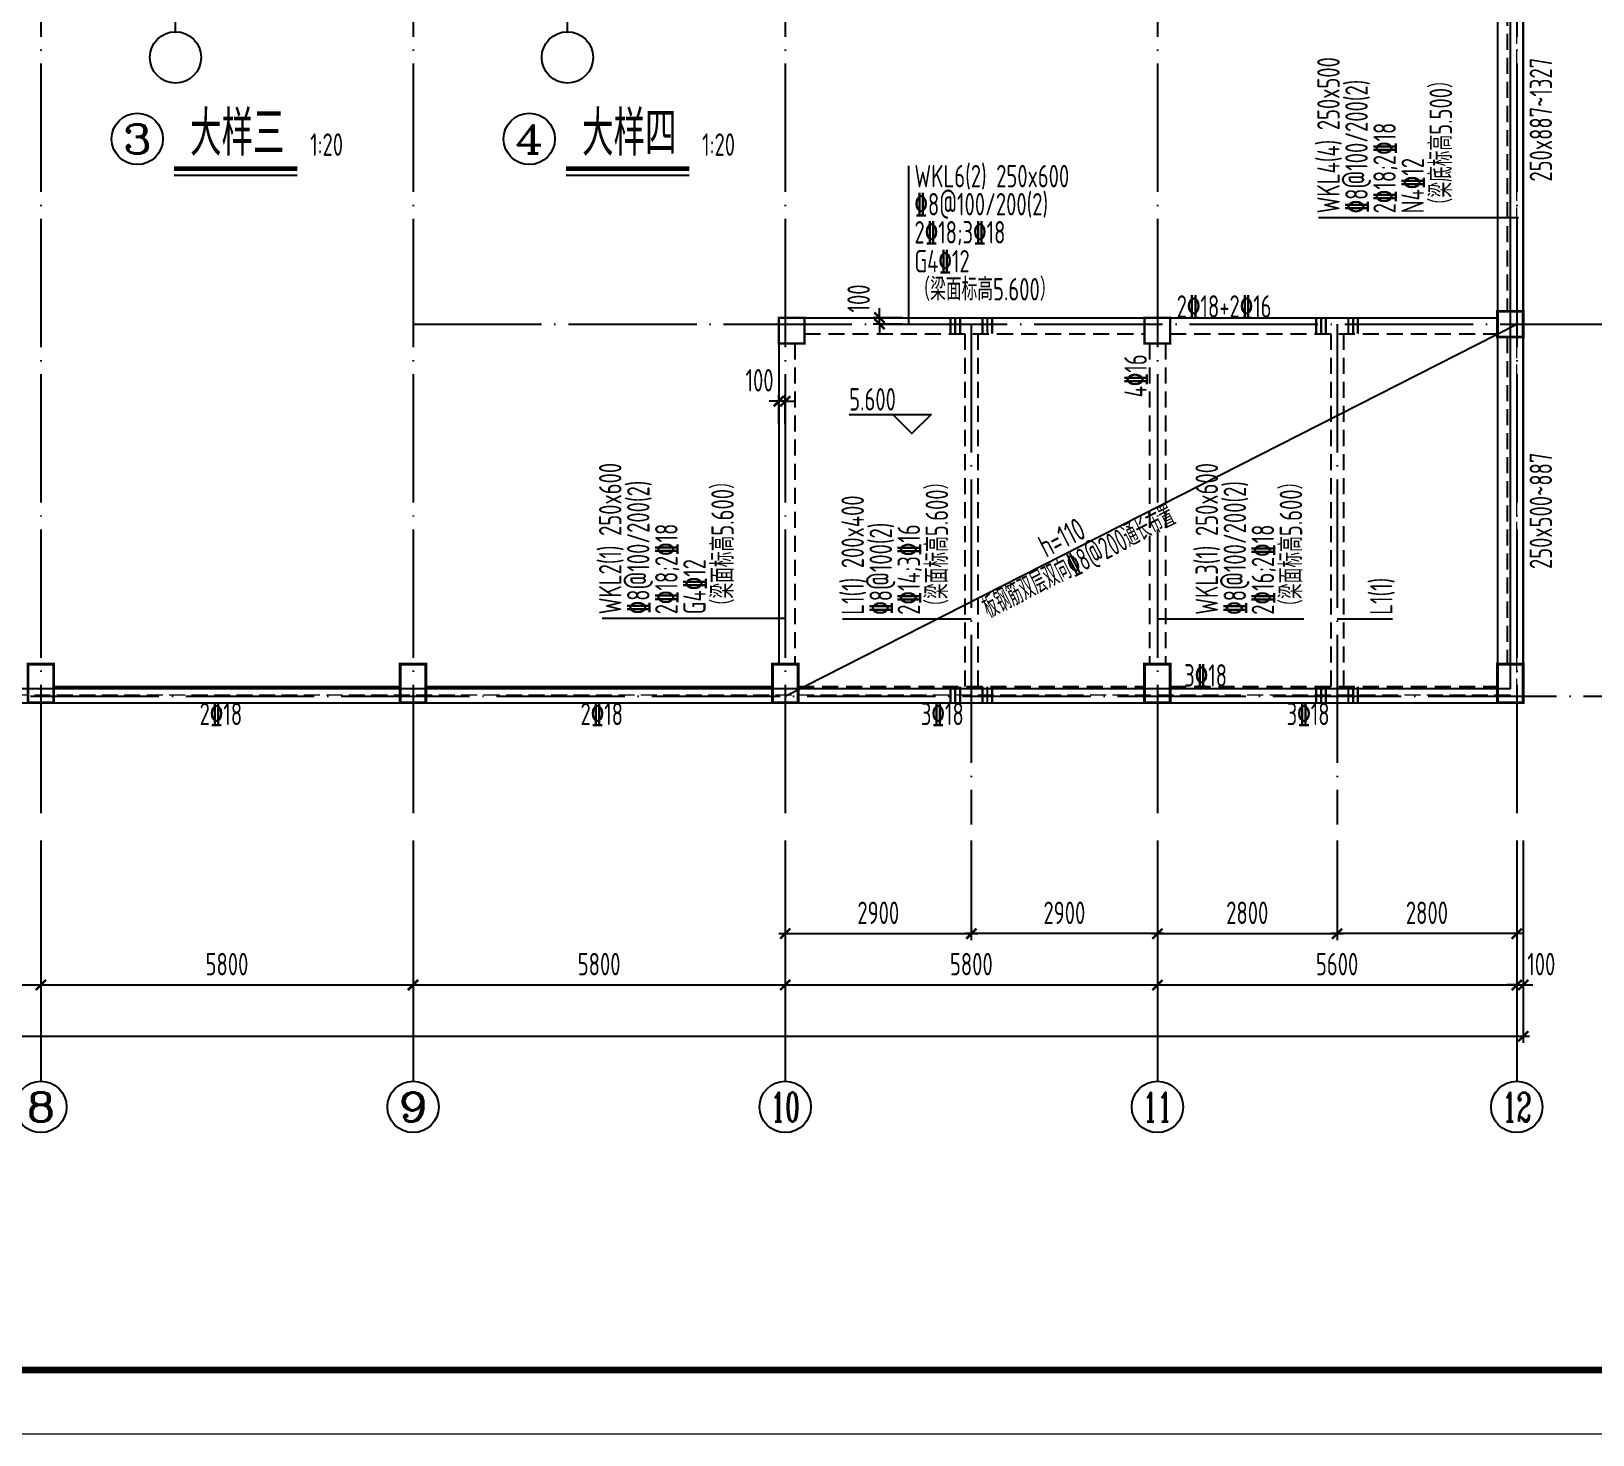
# Model space of a CAD drawing. Extents: x 287065 to 1473467, y 284802 to 344222.
# Drawn here: x 1021897 to 1046231, y 284802 to 306677 of the extents above; entities that cross this region are included whole.
import ezdxf
from ezdxf.enums import TextEntityAlignment as Align

# ---------------------------------------------------------------- set-up
doc = ezdxf.new("R2010")
doc.units = 0
doc.header["$LTSCALE"] = 1000
for name, pattern in [('3', [3.75, 2.5, -1.25]), ('DASH', [0.35, 0.25, -0.1]), ('DOTE', [2.42, 2, -0.2, 0.02, -0.2])]:
    doc.linetypes.add(name, pattern=pattern)
doc.layers.get('0').update_dxf_attribs({"linetype": 'CONTINUOUS'})
doc.layers.get('DEFPOINTS').update_dxf_attribs({"linetype": 'CONTINUOUS'})
for name, color, linetype in [('AXIS', 8, 'DOTE'), ('AXIS_DIM', 3, 'CONTINUOUS'), ('AXIS_TEXT', 3, 'CONTINUOUS'), ('BEAM_CON', 4, 'CONTINUOUS'), ('COLU', 7, 'CONTINUOUS'), ('DIM', 3, 'CONTINUOUS'), ('DOTE', 8, 'DOTE'), ('FRAME', 3, 'CONTINUOUS'), ('PUB_TEXT', 7, 'CONTINUOUS'), ('roof', 30, 'CONTINUOUS'), ('S_BEAMDASH', 134, '3'), ('S_BEAMDIMLOCAL', 7, 'CONTINUOUS'), ('S_BEAMDIMLOCALVER', 7, 'CONTINUOUS'), ('S_BEAMDIMMASS', 2, 'CONTINUOUS'), ('S_BEAMDIMMASSVER', 2, 'CONTINUOUS'), ('S_SUBBEAMHOOP', 1, 'CONTINUOUS'), ('TEXT', 7, 'CONTINUOUS'), ('THIN', 7, 'CONTINUOUS'), ('TK', 211, 'CONTINUOUS'), ('第三道尺寸线', 4, 'CONTINUOUS')]:
    doc.layers.add(name, color=color, linetype=linetype)
doc.styles.add('_TCH_AXIS', font='COMPLEX', dxfattribs={"bigfont": 'GBCBIG'})
doc.styles.add('COMPLEX', font='COMPLEX')
doc.styles.add('TSSD_Dimension', font='tssdeng.shx', dxfattribs={"width": 0.7, "bigfont": 'hztxt.shx'})
doc.styles.add('TSSD_Label', font='tssdeng.shx', dxfattribs={"width": 0.7, "bigfont": 'aHzTXT.shx'})
doc.styles.add('TSSD_Rein', font='tssdeng.shx', dxfattribs={"width": 0.7, "bigfont": 'hztxt.shx'})
doc.dimstyles.new('TSSD_100_100', dxfattribs={"dimtxt": 350, "dimasz": 150, "dimexe": 100, "dimexo": 250, "dimgap": 150, "dimtad": 1, "dimdec": 0, "dimzin": 0, "dimdsep": 46, "dimtxsty": 'TSSD_Dimension', "dimblk": 'ARCHTICK', "dimcen": 0, "dimdle": 100, "dimclrd": 3, "dimclre": 3, "dimclrt": 7, "dimadec": 0, "dimazin": 0, "dimtfac": 1, "dimtdec": 0, "dimtix": 1, "dimtmove": 2, "dimatfit": 3, "dimfxl": 100, "dimtolj": 1, "dimtzin": 0, "dimarcsym": 0})
doc.dimstyles.new('TSSD_100_100$0', dxfattribs={"dimtxt": 350, "dimasz": 100, "dimexe": 100, "dimexo": 250, "dimgap": 100, "dimtad": 1, "dimdec": 0, "dimzin": 0, "dimdsep": 46, "dimtxsty": 'TSSD_Rein', "dimblk": 'ARCHTICK', "dimcen": 0, "dimdle": 100, "dimclrt": 7, "dimadec": 0, "dimazin": 0, "dimtfac": 1, "dimtdec": 0, "dimtix": 1, "dimtmove": 2, "dimatfit": 3, "dimfxl": 100, "dimtolj": 1, "dimtzin": 0, "dimarcsym": 0})

# ---------------------------------------------------------------- blocks, each defined once
blk = doc.blocks.new('_ARCHTICK')
at = {"color": 0}
blk.add_lwpolyline([(-0.53, -0.53, 0.25, 0.25, 0), (0.53, 0.53, 0.5, 0.5, 0)], format="xyseb", dxfattribs=at)
blk = doc.blocks.new('*D328')
at = {"layer": 'DEFPOINTS', "color": 0}
for p in [(1033547, 300911), (1033547, 300305), (1033647, 300305)]:
    blk.add_point(p, dxfattribs=at)
at = {"layer": 'DIM', "color": 3, "lineweight": -2}
for p, q in [((1033547, 300911), (1033397, 300911)), ((1033547, 300555), (1033547, 301011)), ((1033647, 300911), (1033547, 300911)), ((1033647, 300555), (1033647, 301011)), ((1033647, 300911), (1033797, 300911))]:
    blk.add_line(p, q, dxfattribs=at)
at = {"layer": 'DIM', "color": 3, "lineweight": -2, "xscale": 150, "yscale": 150, "zscale": 150}
blk.add_blockref('_ARCHTICK', (1033547, 300911), dxfattribs=at)
at = {"layer": 'DIM', "color": 3, "lineweight": -2, "xscale": 150, "yscale": 150, "zscale": 150, "rotation": 180}
blk.add_blockref('_ARCHTICK', (1033647, 300911), dxfattribs=at)
at = {"layer": 'DIM', "color": 7, "insert": (1033247, 301236), "char_height": 350, "attachment_point": 5, "style": 'TSSD_Dimension'}
blk.add_mtext('\\A1;100', dxfattribs=at)
blk = doc.blocks.new('*D329')
at = {"layer": 'DEFPOINTS', "color": 0}
for p in [(1035116, 302212), (1035722, 302212), (1035722, 302112)]:
    blk.add_point(p, dxfattribs=at)
at = {"layer": 'DIM', "color": 3, "lineweight": -2}
for p, q in [((1035116, 302212), (1035116, 302362)), ((1035472, 302212), (1035016, 302212)), ((1035472, 302112), (1035016, 302112)), ((1035116, 302112), (1035116, 302212)), ((1035116, 302112), (1035116, 301962))]:
    blk.add_line(p, q, dxfattribs=at)
at = {"layer": 'DIM', "color": 3, "lineweight": -2, "xscale": 150, "yscale": 150, "zscale": 150}
for p, rotation in [((1035116, 302212), 270), ((1035116, 302112), 90)]:
    blk.add_blockref('_ARCHTICK', p, dxfattribs=dict(at, rotation=rotation))
at = {"layer": 'DIM', "color": 7, "insert": (1034791, 302512), "char_height": 350, "attachment_point": 5, "rotation": 90, "style": 'TSSD_Dimension'}
blk.add_mtext('\\A1;100', dxfattribs=at)
blk = doc.blocks.new('*D413')
at = {"layer": 'AXIS_DIM', "color": 3, "lineweight": -2}
for p, q in [((1016247, 294062), (1016247, 291712)), ((1022047, 294062), (1022047, 291712)), ((1016147, 291812), (1022147, 291812))]:
    blk.add_line(p, q, dxfattribs=at)
at = {"layer": 'DEFPOINTS', "color": 0}
for p in [(1016247, 294312), (1022047, 294312), (1022047, 291812)]:
    blk.add_point(p, dxfattribs=at)
at = {"layer": 'AXIS_DIM', "color": 3, "lineweight": -2, "xscale": 150, "yscale": 150, "zscale": 150, "rotation": 180}
blk.add_blockref('_ARCHTICK', (1016247, 291812), dxfattribs=at)
at = {"layer": 'AXIS_DIM', "color": 3, "lineweight": -2, "xscale": 150, "yscale": 150, "zscale": 150}
blk.add_blockref('_ARCHTICK', (1022047, 291812), dxfattribs=at)
at = {"layer": 'AXIS_DIM', "color": 7, "insert": (1019147, 292137), "char_height": 350, "attachment_point": 5, "style": 'TSSD_Dimension'}
blk.add_mtext('\\A1;5800', dxfattribs=at)
blk = doc.blocks.new('*D414')
at = {"layer": 'AXIS_DIM', "color": 3, "lineweight": -2}
for p, q in [((1022047, 294062), (1022047, 291712)), ((1027847, 294062), (1027847, 291712)), ((1021947, 291812), (1027947, 291812))]:
    blk.add_line(p, q, dxfattribs=at)
at = {"layer": 'DEFPOINTS', "color": 0}
for p in [(1022047, 294312), (1027847, 294312), (1027847, 291812)]:
    blk.add_point(p, dxfattribs=at)
at = {"layer": 'AXIS_DIM', "color": 3, "lineweight": -2, "xscale": 150, "yscale": 150, "zscale": 150, "rotation": 180}
blk.add_blockref('_ARCHTICK', (1022047, 291812), dxfattribs=at)
at = {"layer": 'AXIS_DIM', "color": 3, "lineweight": -2, "xscale": 150, "yscale": 150, "zscale": 150}
blk.add_blockref('_ARCHTICK', (1027847, 291812), dxfattribs=at)
at = {"layer": 'AXIS_DIM', "color": 7, "insert": (1024947, 292137), "char_height": 350, "attachment_point": 5, "style": 'TSSD_Dimension'}
blk.add_mtext('\\A1;5800', dxfattribs=at)
blk = doc.blocks.new('*D415')
at = {"layer": 'AXIS_DIM', "color": 3, "lineweight": -2}
for p, q in [((1027847, 294062), (1027847, 291712)), ((1033647, 294062), (1033647, 291712)), ((1027747, 291812), (1033747, 291812))]:
    blk.add_line(p, q, dxfattribs=at)
at = {"layer": 'DEFPOINTS', "color": 0}
for p in [(1027847, 294312), (1033647, 294312), (1033647, 291812)]:
    blk.add_point(p, dxfattribs=at)
at = {"layer": 'AXIS_DIM', "color": 3, "lineweight": -2, "xscale": 150, "yscale": 150, "zscale": 150, "rotation": 180}
blk.add_blockref('_ARCHTICK', (1027847, 291812), dxfattribs=at)
at = {"layer": 'AXIS_DIM', "color": 3, "lineweight": -2, "xscale": 150, "yscale": 150, "zscale": 150}
blk.add_blockref('_ARCHTICK', (1033647, 291812), dxfattribs=at)
at = {"layer": 'AXIS_DIM', "color": 7, "insert": (1030747, 292137), "char_height": 350, "attachment_point": 5, "style": 'TSSD_Dimension'}
blk.add_mtext('\\A1;5800', dxfattribs=at)
blk = doc.blocks.new('*D416')
at = {"layer": 'AXIS_DIM', "color": 3, "lineweight": -2}
for p, q in [((1033647, 294062), (1033647, 291712)), ((1039447, 294062), (1039447, 291712)), ((1033547, 291812), (1039547, 291812))]:
    blk.add_line(p, q, dxfattribs=at)
at = {"layer": 'DEFPOINTS', "color": 0}
for p in [(1033647, 294312), (1039447, 294312), (1039447, 291812)]:
    blk.add_point(p, dxfattribs=at)
at = {"layer": 'AXIS_DIM', "color": 3, "lineweight": -2, "xscale": 150, "yscale": 150, "zscale": 150, "rotation": 180}
blk.add_blockref('_ARCHTICK', (1033647, 291812), dxfattribs=at)
at = {"layer": 'AXIS_DIM', "color": 3, "lineweight": -2, "xscale": 150, "yscale": 150, "zscale": 150}
blk.add_blockref('_ARCHTICK', (1039447, 291812), dxfattribs=at)
at = {"layer": 'AXIS_DIM', "color": 7, "insert": (1036547, 292137), "char_height": 350, "attachment_point": 5, "style": 'TSSD_Dimension'}
blk.add_mtext('\\A1;5800', dxfattribs=at)
blk = doc.blocks.new('*D417')
at = {"layer": 'AXIS_DIM', "color": 3, "lineweight": -2}
for p, q in [((1039447, 294062), (1039447, 291712)), ((1045047, 294062), (1045047, 291712)), ((1039347, 291812), (1045147, 291812))]:
    blk.add_line(p, q, dxfattribs=at)
at = {"layer": 'DEFPOINTS', "color": 0}
for p in [(1039447, 294312), (1045047, 294312), (1045047, 291812)]:
    blk.add_point(p, dxfattribs=at)
at = {"layer": 'AXIS_DIM', "color": 3, "lineweight": -2, "xscale": 150, "yscale": 150, "zscale": 150, "rotation": 180}
blk.add_blockref('_ARCHTICK', (1039447, 291812), dxfattribs=at)
at = {"layer": 'AXIS_DIM', "color": 3, "lineweight": -2, "xscale": 150, "yscale": 150, "zscale": 150}
blk.add_blockref('_ARCHTICK', (1045047, 291812), dxfattribs=at)
at = {"layer": 'AXIS_DIM', "color": 7, "insert": (1042247, 292137), "char_height": 350, "attachment_point": 5, "style": 'TSSD_Dimension'}
blk.add_mtext('\\A1;5600', dxfattribs=at)
blk = doc.blocks.new('*D418')
at = {"layer": 'AXIS_DIM', "color": 3, "lineweight": -2}
for p, q in [((1045047, 294062), (1045047, 291712)), ((1045147, 294062), (1045147, 291712)), ((1045047, 291812), (1044897, 291812)), ((1045047, 291812), (1045147, 291812)), ((1045147, 291812), (1045297, 291812))]:
    blk.add_line(p, q, dxfattribs=at)
at = {"layer": 'DEFPOINTS', "color": 0}
for p in [(1045047, 294312), (1045147, 294312), (1045147, 291812)]:
    blk.add_point(p, dxfattribs=at)
at = {"layer": 'AXIS_DIM', "color": 3, "lineweight": -2, "xscale": 150, "yscale": 150, "zscale": 150}
blk.add_blockref('_ARCHTICK', (1045047, 291812), dxfattribs=at)
at = {"layer": 'AXIS_DIM', "color": 3, "lineweight": -2, "xscale": 150, "yscale": 150, "zscale": 150, "rotation": 180}
blk.add_blockref('_ARCHTICK', (1045147, 291812), dxfattribs=at)
at = {"layer": 'AXIS_DIM', "color": 7, "insert": (1045429, 292137), "char_height": 350, "attachment_point": 5, "style": 'TSSD_Dimension'}
blk.add_mtext('\\A1;100', dxfattribs=at)
blk = doc.blocks.new('*D419')
at = {"layer": 'AXIS_DIM', "color": 3, "lineweight": -2}
for p, q in [((982647, 294062), (982647, 290912)), ((1045147, 294062), (1045147, 290912)), ((982547, 291012), (1045247, 291012))]:
    blk.add_line(p, q, dxfattribs=at)
at = {"layer": 'DEFPOINTS', "color": 0}
for p in [(982647, 294312), (1045147, 294312), (1045147, 291012)]:
    blk.add_point(p, dxfattribs=at)
at = {"layer": 'AXIS_DIM', "color": 3, "lineweight": -2, "xscale": 150, "yscale": 150, "zscale": 150, "rotation": 180}
blk.add_blockref('_ARCHTICK', (982647, 291012), dxfattribs=at)
at = {"layer": 'AXIS_DIM', "color": 3, "lineweight": -2, "xscale": 150, "yscale": 150, "zscale": 150}
blk.add_blockref('_ARCHTICK', (1045147, 291012), dxfattribs=at)
at = {"layer": 'AXIS_DIM', "color": 7, "insert": (1013897, 291337), "char_height": 350, "attachment_point": 5, "style": 'TSSD_Dimension'}
blk.add_mtext('\\A1;62500', dxfattribs=at)
blk = doc.blocks.new('_AXISO')
blk.add_circle((0, 0), 0.5)
at = {"layer": 'AXIS_TEXT', "style": 'COMPLEX', "width": 1.041667}
blk.add_attdef('A', text='', height=0.56, dxfattribs=at).set_placement((-0.25, -0.28), (0.25, -0.28), align=Align.FIT)
blk = doc.blocks.new('TK-A2+(891X420)')
at = {"layer": 'FRAME'}
for points in [[(626537, 392605, 20, 20, 0), (626537, 350605, 20, 20, 0), (715637, 350605, 20, 20, 0), (715637, 392605, 20, 20, 0)], [(629037, 391605, 100, 100, 0), (629037, 351605, 100, 100, 0), (714637, 351605, 100, 100, 0), (714637, 391605, 100, 100, 0)]]:
    blk.add_lwpolyline(points, format="xyseb", close=True, dxfattribs=at)
blk = doc.blocks.new('*D447')
at = {"layer": 'DEFPOINTS', "color": 0}
for p in [(1033647, 294312), (1036547, 294312), (1036547, 292612)]:
    blk.add_point(p, dxfattribs=at)
at = {"layer": '第三道尺寸线', "color": 3, "lineweight": -2}
for p, q in [((1033647, 294062), (1033647, 292512)), ((1036547, 294062), (1036547, 292512)), ((1033547, 292612), (1036647, 292612))]:
    blk.add_line(p, q, dxfattribs=at)
at = {"layer": '第三道尺寸线', "color": 3, "lineweight": -2, "xscale": 150, "yscale": 150, "zscale": 150, "rotation": 180}
blk.add_blockref('_ARCHTICK', (1033647, 292612), dxfattribs=at)
at = {"layer": '第三道尺寸线', "color": 3, "lineweight": -2, "xscale": 150, "yscale": 150, "zscale": 150}
blk.add_blockref('_ARCHTICK', (1036547, 292612), dxfattribs=at)
at = {"layer": '第三道尺寸线', "color": 7, "insert": (1035097, 292937), "char_height": 350, "attachment_point": 5, "style": 'TSSD_Dimension'}
blk.add_mtext('\\A1;2900', dxfattribs=at)
blk = doc.blocks.new('*D448')
at = {"layer": 'DEFPOINTS', "color": 0}
for p in [(1036547, 294312), (1039447, 294312), (1036547, 292612)]:
    blk.add_point(p, dxfattribs=at)
at = {"layer": '第三道尺寸线', "color": 3, "lineweight": -2}
for p, q in [((1036547, 294062), (1036547, 292512)), ((1039447, 294062), (1039447, 292512)), ((1039547, 292612), (1036447, 292612))]:
    blk.add_line(p, q, dxfattribs=at)
at = {"layer": '第三道尺寸线', "color": 3, "lineweight": -2, "xscale": 150, "yscale": 150, "zscale": 150, "rotation": 180}
blk.add_blockref('_ARCHTICK', (1036547, 292612), dxfattribs=at)
at = {"layer": '第三道尺寸线', "color": 3, "lineweight": -2, "xscale": 150, "yscale": 150, "zscale": 150}
blk.add_blockref('_ARCHTICK', (1039447, 292612), dxfattribs=at)
at = {"layer": '第三道尺寸线', "color": 7, "insert": (1037997, 292937), "char_height": 350, "attachment_point": 5, "style": 'TSSD_Dimension'}
blk.add_mtext('\\A1;2900', dxfattribs=at)
blk = doc.blocks.new('*D449')
at = {"layer": 'DEFPOINTS', "color": 0}
for p in [(1039447, 294312), (1042247, 294312), (1042247, 292612)]:
    blk.add_point(p, dxfattribs=at)
at = {"layer": '第三道尺寸线', "color": 3, "lineweight": -2}
for p, q in [((1039447, 294062), (1039447, 292512)), ((1042247, 294062), (1042247, 292512)), ((1039347, 292612), (1042347, 292612))]:
    blk.add_line(p, q, dxfattribs=at)
at = {"layer": '第三道尺寸线', "color": 3, "lineweight": -2, "xscale": 150, "yscale": 150, "zscale": 150, "rotation": 180}
blk.add_blockref('_ARCHTICK', (1039447, 292612), dxfattribs=at)
at = {"layer": '第三道尺寸线', "color": 3, "lineweight": -2, "xscale": 150, "yscale": 150, "zscale": 150}
blk.add_blockref('_ARCHTICK', (1042247, 292612), dxfattribs=at)
at = {"layer": '第三道尺寸线', "color": 7, "insert": (1040847, 292937), "char_height": 350, "attachment_point": 5, "style": 'TSSD_Dimension'}
blk.add_mtext('\\A1;2800', dxfattribs=at)
blk = doc.blocks.new('*D450')
at = {"layer": 'DEFPOINTS', "color": 0}
for p in [(1042247, 294312), (1045047, 294312), (1042247, 292612)]:
    blk.add_point(p, dxfattribs=at)
at = {"layer": '第三道尺寸线', "color": 3, "lineweight": -2}
for p, q in [((1042247, 294062), (1042247, 292512)), ((1045047, 294062), (1045047, 292512)), ((1045147, 292612), (1042147, 292612))]:
    blk.add_line(p, q, dxfattribs=at)
at = {"layer": '第三道尺寸线', "color": 3, "lineweight": -2, "xscale": 150, "yscale": 150, "zscale": 150, "rotation": 180}
blk.add_blockref('_ARCHTICK', (1042247, 292612), dxfattribs=at)
at = {"layer": '第三道尺寸线', "color": 3, "lineweight": -2, "xscale": 150, "yscale": 150, "zscale": 150}
blk.add_blockref('_ARCHTICK', (1045047, 292612), dxfattribs=at)
at = {"layer": '第三道尺寸线', "color": 7, "insert": (1043647, 292937), "char_height": 350, "attachment_point": 5, "style": 'TSSD_Dimension'}
blk.add_mtext('\\A1;2800', dxfattribs=at)
blk = doc.blocks.new('A$C35B631FC')
at = {"layer": 'DOTE', "linetype": 'DOTE'}
for points in [[(22548.4, 2234.5), (22548.4, 7791)], [(16440, 2234.5), (16440, 5791)]]:
    blk.add_lwpolyline(points, dxfattribs=at)
at = {"layer": 'TEXT', "linetype": 'ByBlock'}
for p, q in [((16417.9, 0), (18338.4, 0)), ((22526.3, 0), (24446.8, 0))]:
    blk.add_line(p, q, dxfattribs=at)
at = {"layer": 'TEXT', "const_width": 70}
for points in [[(18338.4, 100), (16417.9, 100)], [(24446.8, 100), (22526.3, 100)]]:
    blk.add_lwpolyline(points, dxfattribs=at)
at = {"layer": 'AXIS_TEXT', "xscale": 800, "yscale": 800, "zscale": 800}
for p in [(16440, 1834.5), (22548.4, 1834.5)]:
    blk.add_blockref('_AXISO', p, dxfattribs=at)
at = {"layer": 'PUB_TEXT'}
ref = blk.add_blockref('_AXISO', (15845, 563.6), dxfattribs=dict(at, xscale=800, yscale=800, zscale=800))
ref.add_attrib('A', '3', dxfattribs={"layer": 'AXIS_TEXT', "height": 452.5, "style": '_TCH_AXIS', "width": 1.5}).set_placement((15618.7, 337.3), (16071.3, 337.3), align=Align.FIT)
ref = blk.add_blockref('_AXISO', (21953.4, 563.6), dxfattribs=dict(at, xscale=800, yscale=800, zscale=800))
ref.add_attrib('A', '4', dxfattribs={"layer": 'AXIS_TEXT', "height": 452.5, "style": '_TCH_AXIS', "width": 1.3125}).set_placement((21727.1, 337.3), (22179.7, 337.3), align=Align.FIT)
at = {"layer": 'TEXT', "linetype": 'ByBlock', "style": 'TSSD_Rein', "width": 0.7}
for s, p in [('大样三', (18138.4, 300)), ('大样四', (24246.8, 300))]:
    blk.add_text(s, height=700, dxfattribs=at).set_placement(p, align=Align.RIGHT)
for p in [(18538.4, 300), (24646.8, 300)]:
    blk.add_text('1:20', height=350, dxfattribs=at).set_placement(p)

msp = doc.modelspace()

# ---------------------------------------------------------------- linework, layer by layer
at = {"layer": 'AXIS'}
for p, q in [((1022046.971, 323111.708), (1022046.971, 294311.708)), ((1027846.971, 323111.708), (1027846.971, 294311.708)), ((1033646.971, 323111.708), (1033646.971, 294311.708)), ((1039446.971, 323111.708), (1039446.971, 294311.708)), ((1045046.971, 323111.708), (1045046.971, 294311.708)), ((1027846.971, 302111.708), (1047046.971, 302111.708)), ((1036546.971, 302111.708), (1036546.971, 294311.708)), ((1042246.971, 302111.708), (1042246.971, 294311.708)), ((980746.971, 296311.708), (1047046.971, 296311.708))]:
    msp.add_line(p, q, dxfattribs=at)
at = {"layer": 'AXIS_TEXT'}
for p, q in [((1022046.971, 294061.708), (1022046.971, 290311.708)), ((1027846.971, 294061.708), (1027846.971, 290311.708)), ((1033646.971, 294061.708), (1033646.971, 290311.708)), ((1039446.971, 294061.708), (1039446.971, 290311.708)), ((1045046.971, 294061.708), (1045046.971, 290311.708))]:
    msp.add_line(p, q, dxfattribs=at)
at = {"layer": 'BEAM_CON'}
for p, q in [((1045146.971, 308511.708), (1045146.971, 302311.708)), ((1033646.971, 302211.708), (1039446.971, 302211.708)), ((1039446.971, 302211.708), (1044746.971, 302211.708)), ((1033546.971, 301811.708), (1033546.971, 296811.708)), ((1045146.971, 301911.708), (1045146.971, 296811.708)), ((1022246.971, 296461.708), (1027646.971, 296461.708)), ((1028046.971, 296461.708), (1033446.971, 296461.708)), ((1022246.971, 296211.708), (1027646.971, 296211.708)), ((1028046.971, 296211.708), (1033446.971, 296211.708)), ((1033846.971, 296211.708), (1039246.971, 296211.708)), ((1039646.971, 296211.708), (1044746.971, 296211.708))]:
    msp.add_line(p, q, dxfattribs=at)
at = {"layer": 'COLU', "ltscale": 0.01}
for points, const_width in [([(1045146.971, 301911.708), (1045146.971, 302311.708), (1044746.971, 302311.708), (1044746.971, 301911.708)], 45), ([(1033946.971, 301811.708), (1033946.971, 302211.708), (1033546.971, 302211.708), (1033546.971, 301811.708)], 35), ([(1039646.971, 301811.708), (1039646.971, 302211.708), (1039246.971, 302211.708), (1039246.971, 301811.708)], 35), ([(1022246.971, 296211.708), (1022246.971, 296811.708), (1021846.971, 296811.708), (1021846.971, 296211.708)], 45), ([(1028046.971, 296211.708), (1028046.971, 296811.708), (1027646.971, 296811.708), (1027646.971, 296211.708)], 45), ([(1033846.971, 296211.708), (1033846.971, 296811.708), (1033446.971, 296811.708), (1033446.971, 296211.708)], 45), ([(1039646.971, 296211.708), (1039646.971, 296811.708), (1039246.971, 296811.708), (1039246.971, 296211.708)], 45), ([(1045146.971, 296211.708), (1045146.971, 296811.708), (1044746.971, 296811.708), (1044746.971, 296211.708)], 45)]:
    msp.add_lwpolyline(points, close=True, dxfattribs=dict(at, const_width=const_width))
at = {"layer": 'roof'}
msp.add_line((1044746.971, 320961.708), (1044746.971, 296811.708), dxfattribs=at)
for points in [[(982646.971, 296211.708), (1045146.971, 296211.708), (1045146.971, 321211.708), (982646.971, 321211.708)], [(982846.971, 296431.708), (1044946.971, 296431.708), (1044946.971, 321011.708), (982846.971, 321011.708)]]:
    msp.add_lwpolyline(points, close=True, dxfattribs=at)
at = {"layer": 'roof', "linetype": 'DASH', "lineweight": 13}
msp.add_lwpolyline([(988346.971, 310311.709), (988346.971, 321111.708), (982746.971, 321111.708), (982746.971, 296331.708), (1045046.971, 296331.708), (1045046.971, 321111.708), (988446.971, 321111.708), (988446.971, 310311.709)], dxfattribs=at)
at = {"layer": 'S_BEAMDASH', "ltscale": 0.1}
for p, q in [((1044896.971, 308511.708), (1044896.971, 302311.708)), ((1033796.971, 301811.708), (1033796.971, 296811.708)), ((1033946.971, 301961.708), (1039246.971, 301961.708)), ((1036446.971, 301961.708), (1036446.971, 296461.708)), ((1036646.971, 301961.708), (1036646.971, 296461.708)), ((1039321.971, 301811.708), (1039321.971, 296811.708)), ((1039571.971, 301811.708), (1039571.971, 296811.708)), ((1039646.971, 301961.708), (1044746.971, 301961.708)), ((1042146.971, 301961.708), (1042146.971, 296461.708)), ((1042346.971, 301961.708), (1042346.971, 296461.708)), ((1044896.971, 301911.708), (1044896.971, 296811.708)), ((1033846.971, 296461.708), (1039246.971, 296461.708)), ((1039646.971, 296461.708), (1044746.971, 296461.708))]:
    msp.add_line(p, q, dxfattribs=at)
at = {"layer": 'S_BEAMDIMMASS', "ltscale": 0.01}
msp.add_line((1035571.872, 302111.708), (1035571.872, 304577.273), dxfattribs=at)
at = {"layer": 'S_BEAMDIMMASSVER', "ltscale": 0.01}
for p, q in [((1045071.971, 303770.246), (1041955.608, 303770.246)), ((1033646.971, 297521.554), (1030793.733, 297521.554)), ((1036546.971, 297514.574), (1034537.996, 297514.574)), ((1041726.921, 297514.574), (1039446.971, 297514.574)), ((1043112.673, 297514.574), (1042246.971, 297514.574))]:
    msp.add_line(p, q, dxfattribs=at)
at = {"layer": 'S_SUBBEAMHOOP', "ltscale": 0.01, "const_width": 35}
for points in [[(1036221.971, 302211.708), (1036221.971, 301961.708)], [(1036296.971, 302211.708), (1036296.971, 301961.708)], [(1036371.971, 302211.708), (1036371.971, 301961.708)], [(1036721.971, 302211.708), (1036721.971, 301961.708)], [(1036796.971, 302211.708), (1036796.971, 301961.708)], [(1036871.971, 302211.708), (1036871.971, 301961.708)], [(1041921.971, 302211.708), (1041921.971, 301961.708)], [(1041996.971, 302211.708), (1041996.971, 301961.708)], [(1042071.971, 302211.708), (1042071.971, 301961.708)], [(1042421.971, 302211.708), (1042421.971, 301961.708)], [(1042496.971, 302211.708), (1042496.971, 301961.708)], [(1042571.971, 302211.708), (1042571.971, 301961.708)], [(1036221.971, 296461.708), (1036221.971, 296211.708)], [(1036296.971, 296461.708), (1036296.971, 296211.708)], [(1036371.971, 296461.708), (1036371.971, 296211.708)], [(1036721.971, 296461.708), (1036721.971, 296211.708)], [(1036796.971, 296461.708), (1036796.971, 296211.708)], [(1036871.971, 296461.708), (1036871.971, 296211.708)], [(1041921.971, 296461.708), (1041921.971, 296211.708)], [(1041996.971, 296461.708), (1041996.971, 296211.708)], [(1042071.971, 296461.708), (1042071.971, 296211.708)], [(1042421.971, 296461.708), (1042421.971, 296211.708)], [(1042496.971, 296461.708), (1042496.971, 296211.708)], [(1042571.971, 296461.708), (1042571.971, 296211.708)]]:
    msp.add_lwpolyline(points, dxfattribs=at)
at = {"layer": 'TEXT'}
msp.add_line((1033646.971, 296311.708), (1045046.971, 302111.708), dxfattribs=at)
at = {"layer": 'THIN'}
msp.add_lwpolyline([(1034643.312, 300704.617), (1035921.773, 300704.617), (1035621.773, 300404.617), (1035321.773, 300704.617)], dxfattribs=at)

# ---------------------------------------------------------------- block references
msp.add_blockref('A$C35B631FC', (1007705.166, 304434.582))
at = {"layer": 'AXIS_TEXT'}
ref = msp.add_blockref('_AXISO', (1022046.971, 289911.708), dxfattribs=dict(at, xscale=800, yscale=800, zscale=800))
ref.add_attrib('A', '8', dxfattribs={"height": 452.548, "style": '_TCH_AXIS', "width": 1.5}).set_placement((1021820.697, 289685.434), (1022273.245, 289685.434), align=Align.FIT)
ref = msp.add_blockref('_AXISO', (1027846.971, 289911.708), dxfattribs=dict(at, xscale=800, yscale=800, zscale=800))
ref.add_attrib('A', '9', dxfattribs={"height": 452.548, "style": '_TCH_AXIS', "width": 1.5}).set_placement((1027620.697, 289685.434), (1028073.245, 289685.434), align=Align.FIT)
ref = msp.add_blockref('_AXISO', (1033646.971, 289911.708), dxfattribs=dict(at, xscale=800, yscale=800, zscale=800))
ref.add_attrib('A', '10', dxfattribs={"height": 452.5483, "style": '_TCH_AXIS', "width": 0.724138}).set_placement((1033420.697, 289685.434), (1033873.245, 289685.434), align=Align.FIT)
ref = msp.add_blockref('_AXISO', (1039446.971, 289911.708), dxfattribs=dict(at, xscale=800, yscale=800, zscale=800))
ref.add_attrib('A', '11', dxfattribs={"height": 452.5483, "style": '_TCH_AXIS', "width": 0.875}).set_placement((1039220.697, 289685.434), (1039673.245, 289685.434), align=Align.FIT)
ref = msp.add_blockref('_AXISO', (1045046.971, 289911.708), dxfattribs=dict(at, xscale=800, yscale=800, zscale=800))
ref.add_attrib('A', '12', dxfattribs={"height": 452.5483, "style": '_TCH_AXIS', "width": 0.724138}).set_placement((1044820.697, 289685.434), (1045273.245, 289685.434), align=Align.FIT)
at = {"layer": 'TK'}
msp.add_blockref('TK-A2+(891X420)', (346710, -65793.134), dxfattribs=at)

# ---------------------------------------------------------------- texts
at = {"layer": 'S_BEAMDIMLOCAL', "style": 'TSSD_Rein', "width": 0.7}
msp.add_text('2%%13218+2%%13216', height=349.99999, dxfattribs=at).set_placement((1039747.408, 302211.758))
msp.add_text('3%%13218', height=350, dxfattribs=at).set_placement((1040531.885, 296461.758), align=Align.RIGHT)
for s, p in [('2%%13218', (1024852.642, 296211.658)), ('2%%13218', (1030787.708, 296211.658)), ('3%%13218', (1036095.447, 296211.658)), ('3%%13218', (1041795.447, 296211.658))]:
    msp.add_text(s, height=350, dxfattribs=at).set_placement(p, align=Align.TOP_CENTER)
at = {"layer": 'S_BEAMDIMLOCALVER', "style": 'TSSD_Rein', "width": 0.7}
for s, p in [('250x887~1327', (1045247.021, 305297.831)), ('250x500~887', (1045247.021, 299202.237))]:
    msp.add_text(s, height=349.99999, rotation=89.9999985, dxfattribs=at).set_placement(p, align=Align.TOP_CENTER)
msp.add_text('4%%13216', height=350, rotation=89.9999985, dxfattribs=at).set_placement((1039281.971, 301642.227), align=Align.RIGHT)
at = {"layer": 'S_BEAMDIMMASS', "style": 'TSSD_Rein', "width": 0.7}
for s, height, p in [('WKL6(2) 250x600', 349.99999, (1035660.297, 304243.206)), ('%%1328@100/200(2)', 349.99999, (1035660.297, 303805.706)), ('2%%13218;3%%13218', 349.99999, (1035660.297, 303368.206)), ('G4%%13212', 350, (1035660.297, 302918.206)), ('（梁面标高5.600）', 349.99999, (1035660.297, 302480.206))]:
    msp.add_text(s, height=height, dxfattribs=at).set_placement(p)
at = {"layer": 'S_BEAMDIMMASSVER', "style": 'TSSD_Rein', "width": 0.7}
for s, height, p in [('WKL4(4) 250x500', 349.99999, (1042287.112, 303837.912)), ('%%1328@100/200(2)', 349.99999, (1042724.612, 303837.912)), ('（梁底标高5.500）', 349.99999, (1044038.112, 303837.912)), ('2%%13218;2%%13218', 349.99999, (1043162.112, 303837.912)), ('N4%%13212', 350, (1043600.112, 303837.912)), ('WKL2(1) 250x600', 349.99999, (1031094.806, 297589.22)), ('WKL3(1) 250x600', 349.99999, (1040390.609, 297582.24)), ('%%1328@100/200(2)', 349.99999, (1031532.306, 297589.22)), ('（梁面标高5.600）', 349.99999, (1032845.806, 297589.22)), ('（梁面标高5.600）', 349.99999, (1036185.439, 297582.24)), ('%%1328@100/200(2)', 349.99999, (1040828.109, 297582.24)), ('（梁面标高5.600）', 349.99999, (1041703.109, 297582.24)), ('L1(1) 200x400', 349.99999, (1034872.939, 297582.24)), ('2%%13218;2%%13218', 349.99999, (1031969.806, 297589.22)), ('%%1328@100(2)', 349.99999, (1035310.439, 297582.24)), ('2%%13214;3%%13216', 349.99999, (1035747.939, 297582.24)), ('2%%13216;2%%13218', 349.99999, (1041265.609, 297582.24)), ('G4%%13212', 350, (1032407.806, 297589.22)), ('L1(1)', 350, (1043109.835, 297582.24))]:
    msp.add_text(s, height=height, rotation=89.9999985, dxfattribs=at).set_placement(p)
at = {"layer": 'TEXT', "style": 'TSSD_Rein'}
for s, width, p in [('板钢筋双层双向%%1328@200通长布置', 0.6, (1036830.906, 297510.055)), ('h=110', 0.7, (1037712.141, 298465.299))]:
    msp.add_text(s, height=350, rotation=27, dxfattribs=dict(at, width=width)).set_placement(p)
at = {"layer": 'THIN', "style": 'TSSD_Label', "width": 0.7}
msp.add_text('5.600', height=350, dxfattribs=at).set_placement((1034643.312, 300764.617))

# ---------------------------------------------------------------- dimensions: what is measured, and where the dimension line sits
at = {"layer": 'AXIS_DIM'}
for p1, p2, distance, picture, middle in [((982646.971, 294311.708), (1045146.971, 294311.708), -3300, '*D419', (1013896.971, 291336.708)), ((1016246.971, 294311.708), (1022046.971, 294311.708), -2500, '*D413', (1019146.971, 292136.708)), ((1022046.971, 294311.708), (1027846.971, 294311.708), -2500, '*D414', (1024946.971, 292136.708)), ((1027846.971, 294311.708), (1033646.971, 294311.708), -2500, '*D415', (1030746.971, 292136.708)), ((1033646.971, 294311.708), (1039446.971, 294311.708), -2500, '*D416', (1036546.971, 292136.708)), ((1039446.971, 294311.708), (1045046.971, 294311.708), -2500, '*D417', (1042246.971, 292136.708))]:
    dim = msp.add_aligned_dim(p1=p1, p2=p2, distance=distance, dimstyle='TSSD_100_100', dxfattribs=at)
    dim.commit()
    dim.dimension.update_dxf_attribs({"geometry": picture, "text_midpoint": middle})
dim = msp.add_linear_dim(base=(1045146.971, 291811.708), p1=(1045046.971, 294311.708), p2=(1045146.971, 294311.708), angle=0, dimstyle='TSSD_100_100', dxfattribs=at)
dim.commit()
dim.dimension.update_dxf_attribs({"geometry": '*D418', "text_midpoint": (1045429.215, 292136.708), "dimtype": 129})
at = {"layer": 'DIM'}
dim = msp.add_linear_dim(base=(1035115.561, 302211.708), p1=(1035722.126, 302111.708), p2=(1035722.126, 302211.708), angle=270, dimstyle='TSSD_100_100$0', override={"dimasz": 150, "dimgap": 150, "dimtxsty": 'TSSD_Dimension', "dimclrd": 3, "dimclre": 3}, dxfattribs=at)
dim.commit()
dim.dimension.update_dxf_attribs({"geometry": '*D329', "text_midpoint": (1034790.561, 302511.708), "dimtype": 128})
dim = msp.add_linear_dim(base=(1033546.971, 300911.438), p1=(1033646.971, 300304.873), p2=(1033546.971, 300304.873), dimstyle='TSSD_100_100$0', override={"dimasz": 150, "dimgap": 150, "dimtxsty": 'TSSD_Dimension', "dimclrd": 3, "dimclre": 3}, dxfattribs=at)
dim.commit()
dim.dimension.update_dxf_attribs({"geometry": '*D328', "text_midpoint": (1033246.971, 301236.438), "dimtype": 128})
at = {"layer": '第三道尺寸线'}
for base, p1, p2, picture, middle in [((1036546.971, 292611.708), (1033646.971, 294311.708), (1036546.971, 294311.708), '*D447', (1035096.971, 292936.708)), ((1042246.971, 292611.708), (1039446.971, 294311.708), (1042246.971, 294311.708), '*D449', (1040846.971, 292936.708))]:
    dim = msp.add_linear_dim(base=base, p1=p1, p2=p2, dimstyle='TSSD_100_100$0', override={"dimasz": 150, "dimgap": 150, "dimtxsty": 'TSSD_Dimension', "dimclrd": 3, "dimclre": 3}, dxfattribs=at)
    dim.commit()
    dim.dimension.update_dxf_attribs({"geometry": picture, "text_midpoint": middle})
for base, p1, p2, picture, middle in [((1036546.971, 292611.708), (1039446.971, 294311.708), (1036546.971, 294311.708), '*D448', (1037996.971, 292936.708)), ((1042246.971, 292611.708), (1045046.971, 294311.708), (1042246.971, 294311.708), '*D450', (1043646.971, 292936.708))]:
    dim = msp.add_linear_dim(base=base, p1=p1, p2=p2, angle=180, dimstyle='TSSD_100_100$0', override={"dimasz": 150, "dimgap": 150, "dimtxsty": 'TSSD_Dimension', "dimclrd": 3, "dimclre": 3}, dxfattribs=at)
    dim.commit()
    dim.dimension.update_dxf_attribs({"geometry": picture, "text_midpoint": middle})

doc.saveas('drawing.dxf')
